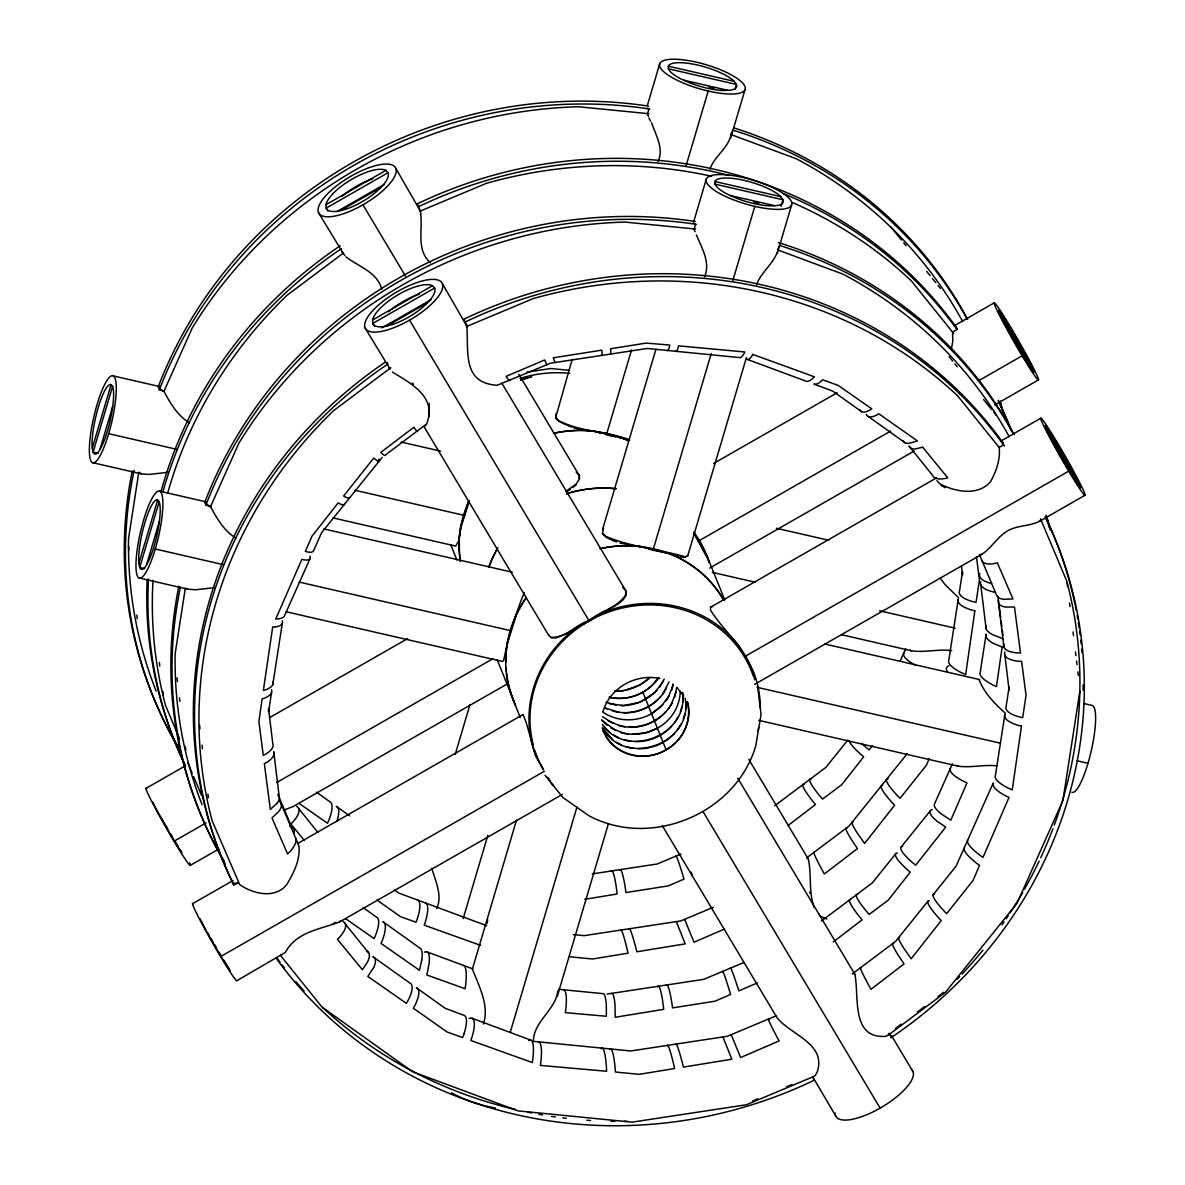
<?xml version="1.0" encoding="UTF-8"?>
<svg xmlns="http://www.w3.org/2000/svg" width="1185" height="1185" viewBox="0 0 1185 1185"><rect width="100%" height="100%" fill="white"/><g stroke="black" fill="none" stroke-linecap="round" stroke-linejoin="round"><path stroke-width="1.5" d="M579.48 478.651L579.495 475.896L518.837 374.327M626.065 593.981L626.08 591.226L501.922 383.318M429.177 403.359L428.881 416.794M555.854 416.913L572.177 359.41M556.15 413.506L555.987 417.683L559.172 420.971C580.991 431.903 606.676 431.325 629.442 439.694M951.303 349.294L952.814 341.058L952.607 332.037L956.976 329.534L955.806 326.645M731.234 133.935C728.819 147.799 714.437 156.05 709.919 169.218M557.824 990.912C555.691 1010.168 533.235 1021.411 533.383 1041.748M682.738 701.935L682.782 692.766M685.656 709.148L685.789 701.801M487.228 923.115L487.672 919.812M138.749 472.667L128.543 538.523A445.486 417.535 -22 0 0 156.168 691.122M185.349 588.012L175.143 653.853A445.486 417.535 -22 0 0 202.072 804.719M271.528 692.751L268.58 711.815L268.58 708.793L272.802 743.721A35.831 12.265 -10.3 0 1 265.944 753.986L263.277 755.363L258.908 721.695L262.122 698.869L264.462 698.143A35.698 11.554 1.2 0 0 271.528 689.744M272.787 684.619L282.252 623.577M673.198 683.938L671.643 690.233M676.665 687.493L674.561 697.447M1009.102 687.093L1006.154 706.156A35.698 11.554 1.2 0 0 1019.811 717.058L1022.67 717.651L1026.047 695.21L1021.603 661.378L1018.315 661.23A35.831 12.265 -10.3 0 1 1004.865 651.943M1079.861 691.21L1062.915 800.527L1017.085 903.207L945.482 992.26L887.832 1035.468M756.519 284.548C761.214 272.283 772.99 264.033 777.523 251.812M673.243 684.871L668.029 697.891L665.555 701.401M676.146 692.084L670.947 705.105L668.473 708.6M681.967 706.497L680.383 711.859M684.886 713.711L683.301 719.073M468.638 501.151L460.728 526.466L458.536 541.249L455.692 546.092L333.207 517.949M286.118 611.756L502.292 661.423L503.64 660.504C508.158 637.263 515.534 614.585 524.2 592.485M92.267 448.152L111.079 384.607L112.575 386.414A35.683 7.436 -77.1 0 1 113.019 404.189L111.745 412.824A35.683 7.436 -77.1 0 1 102.014 445.678L99.259 450.656A35.683 7.436 -77.1 0 1 93.111 452.122L92.237 448.019A35.683 7.436 -77.1 0 1 98.177 407.729A35.683 7.436 -77.1 0 1 111.034 384.547M112.575 386.414L93.111 452.122L98.222 453.292M99.999 449.308L112.664 406.529M144.807 568.622L139.711 567.452L138.838 563.349L157.679 499.951M159.16 501.744L139.711 567.452A35.683 7.436 -77.1 0 0 145.859 565.986L148.614 561.009A35.683 7.436 -77.1 0 0 158.331 528.154L159.605 519.519A35.683 7.436 -77.1 0 0 159.16 501.744L157.635 499.877A35.683 7.436 -77.1 0 0 144.777 523.074A35.683 7.436 -77.1 0 0 138.838 563.349M146.599 564.638L159.264 521.859M455.203 754.46L469.897 704.823M647.395 105.347L659.808 63.457M463.172 918.582L487.85 835.262M631.575 349.827L606.394 434.91L615.341 436.806M686.159 165.485L708.2 91.038M516.497 820.153L472.4 969.078C478.607 985.239 489.775 1005.798 483.332 1023.988M602.572 529.473L655.883 349.412M693.477 222.424L706.393 178.787M734.937 89.364L736.403 84.431L734.033 81.187A35.683 9.969 16.5 0 0 697.728 65.086A35.683 9.969 16.5 0 0 668.325 66.079L668.37 68.804A35.683 9.969 16.5 0 0 681.627 79.247L689.403 82.698A35.683 9.969 16.5 0 0 723.428 90.519L729.738 90.297A35.683 9.969 16.5 0 0 736.403 84.431L668.37 68.804M730.686 138.008L744.965 89.793A44.6 12.472 16.5 0 0 685.745 60.168A44.6 12.472 16.5 0 0 676.428 79.899A44.6 12.472 16.5 0 0 744.965 89.793M510.305 1032.135L576.962 807.029M648.21 548.848L652.979 550.24L711.237 353.485M732.76 280.815L754.801 206.368M781.048 206.338L782.989 199.761L780.634 196.517A35.683 9.969 16.5 0 0 744.313 180.416A35.683 9.969 16.5 0 0 714.91 181.423L714.97 184.134A35.683 9.969 16.5 0 0 728.227 194.577L736.003 198.028A35.683 9.969 16.5 0 0 770.028 205.849L776.323 205.627A35.683 9.969 16.5 0 0 782.989 199.761L714.97 184.134M557.246 996.496L608.468 823.501M687.626 556.15L746.417 357.589M777.286 253.338L791.565 205.123A44.6 12.472 16.5 0 0 732.345 175.499A44.6 12.472 16.5 0 0 723.028 195.244A44.6 12.472 16.5 0 0 791.565 205.123M469.408 500.84L460.98 527.103A116.708 109.39 -22 0 0 459.765 536.079M424.674 426.333L426.422 424.482C437.502 397.227 411.921 384.073 392.502 372.105M425.519 424.763L385.169 455.158A35.95 3.377 53.3 0 1 384.207 455.336L380.726 452.448L413.891 427.267L414.943 428.792A35.683 1.792 60.2 0 0 417.298 431.073M853.244 973.329L854.933 974.396C859.273 997 850.726 1039.097 885.995 1036.312L888.928 1034.653L889.106 1033.231L891.535 1037.29L891.416 1035.497L912.968 1071.581M929.292 758.489L926.374 765.243L900.067 798.32L897.8 796.053A35.831 5.777 41.9 0 1 888.024 778.767M189.378 422.764C177.587 415.757 170.27 403.122 163.96 391.331L192.326 327.771A445.486 417.535 -22 0 1 578.458 106.754L648.965 113.716M235.963 538.094C224.187 531.087 216.87 518.452 210.545 506.662L238.926 443.101A445.486 417.535 -22 0 1 625.058 222.084L695.565 229.046M310.055 558.594L284.459 615.919A35.728 9.88 17.3 0 1 277.794 618.94L275.75 618.985L301.864 559.335L304.175 559.868A35.757 8.028 29.7 0 0 309.892 556.12M603.209 710.941C610.26 687.641 636.182 673.228 659.749 678.575M664.178 679.064L659.734 686.989M669.051 681.864L662.652 694.188M900.23 661.037L905.799 648.536M952.399 763.866L934.506 803.963A35.95 9.006 23.9 0 0 941.26 813.902L950.814 820.183L966.99 782.855L963.746 781.419A35.683 9.969 16.5 0 1 950.444 768.25M730.686 135.134L732.967 130.128A434.91 407.625 -22 0 1 967.093 319.061M778.041 248.806L779.552 245.458A434.91 407.625 -22 0 1 1013.679 434.391M522.629 715.325L523.015 714.555L526.036 722.02L535.605 755.452L543.559 769.865L536.138 756.771A116.708 109.39 -22 0 1 577.836 626.672L604.557 612.097A116.708 109.39 -22 0 1 739.114 646.092L753.201 670.962A116.708 109.39 -22 0 1 760.37 707.726M663.526 680.96L655.024 692.41L640.522 701.935M666.444 688.174C658.342 703.638 641.011 713.607 623.577 712.718M669.347 695.388L660.845 706.823L651.572 713.77A44.556 40.957 -16.9 0 1 602.528 711.844M672.265 702.587C664.163 718.051 646.832 728.02 629.398 727.131M678.087 717.014L674.295 723.028M681.005 724.213L677.213 730.227M657.942 161.545C664.311 148.673 655.616 134.957 651.557 122.736M704.542 276.875C710.763 262.863 701.801 247.843 696.35 234.941M436.732 908.658C442.731 895.593 435.443 881.047 431.77 868.264M626.065 595.359L622.984 599.995L617.044 604.824M754.667 684.337L981.669 554.417C991.608 548.092 997.296 536.82 1007.635 530.821C1017.589 525.088 1029.765 526.421 1039.763 521.163L1040.4 520.2M193.273 903.844A44.6 2.252 60.2 0 0 211.937 941.749A44.6 2.252 60.2 0 0 237.015 980.632L285.378 952.414C296.324 931.795 319.92 929.396 339.488 921.974L340.199 920.982M603.387 527.992L602.587 533.013L605.772 536.301C630.864 547.144 659.171 549.173 685.315 556.832L687.804 555.528M872.441 745.646L869.109 749.883L866.383 747.661A35.787 7.273 34.1 0 1 861.762 743.499M382.133 457.425L321.624 532.672L313.462 550.951A35.698 7.732 31.3 0 1 307.685 551.988L305.345 551.366L311.966 536.257L338.155 502.899L339.873 503.832A35.831 5.777 41.9 0 0 344.568 504.129M847.823 740.077L825.797 767.465L774.738 805.741M907.177 753.749L848.949 826.138L807 857.585M895.579 853.97L872.397 882.81L821.338 921.071M900.881 847.364L930.121 811.029M927.796 901.37L895.549 941.468L852.237 973.937M933.113 894.764L956.058 866.235L993.223 782.989A35.728 9.88 17.3 0 0 1006.48 796.261L1009.013 797.431L983.017 857.377L980.099 855.348A35.757 8.028 29.7 0 1 967.641 840.313M656.964 690.277C647.706 700.024 634.242 706.201 620.659 705.505M659.882 697.491C648.106 710.304 629.057 715.799 612.304 710.867M662.785 704.69L651.572 713.77M665.703 711.904C653.927 724.716 634.879 730.212 618.14 725.294M671.525 726.316C662.489 736.403 648.758 742.151 635.219 741.543M674.443 733.53L668.088 739.41L659.304 744.535M572.829 487.568L576.384 484.665M788.099 825.515L815.487 804.526L813.414 802.038A35.757 4.577 47.7 0 1 804.022 784.322M833.248 941.956L862.087 919.856L860.014 917.368A35.757 4.577 47.7 0 1 850.623 899.667M342.761 253.516L286.963 295.332A445.486 417.535 -22 0 0 167.811 492.649M390.828 367.735L333.563 410.662A445.486 417.535 -22 0 0 212.13 820.79L239.696 884.677C253.116 893.816 274.609 899.282 286.622 884.795C293.643 873.123 300.516 859.747 298.857 845.823L281.052 803.563M895.356 1028.536L901.237 1024.136M917.383 1012.034L924.73 1006.524M937.942 996.629L943.823 992.215M604.35 611.327L589.286 621.147L578.961 626.184M571.466 631.057L577.895 626.584M326.023 204.649L385.851 170.403L388.043 172.699A35.683 12.309 -30.8 0 1 382.281 186.045L376.608 191.54A35.683 12.309 -30.8 0 1 345.679 209.241L338.525 211.078A35.683 12.309 -30.8 0 1 326.171 208.116L326.023 204.516A35.683 12.309 -30.8 0 1 352.449 178.876A35.683 12.309 -30.8 0 1 385.777 170.314M388.043 172.699L326.171 208.116L327.889 210.989M336.821 211.671L384.399 184.43M340.465 210.589L380.74 187.526M372.623 319.98L432.451 285.733M434.643 288.029A35.683 12.309 -30.8 0 1 428.866 301.375L423.208 306.871A35.683 12.309 -30.8 0 1 392.279 324.572L385.125 326.408A35.683 12.309 -30.8 0 1 372.771 323.446L372.623 319.861A35.683 12.309 -30.8 0 1 399.049 294.206A35.683 12.309 -30.8 0 1 432.377 285.659L434.643 288.029L372.771 323.446L374.49 326.319M381.822 327.904L430.999 299.761M387.051 325.919L427.341 302.856M145.933 788.395L185.067 765.999M270.21 717.266L407.684 638.567M713.607 463.468L837.069 392.798M954.443 325.623L994.067 302.93M174.002 841.261L206.057 822.923M276.579 782.559L492.945 658.712M706.586 556.772L698.38 541.115L890.72 431.029M978.869 380.578L1022.137 355.811M190.415 865.302L218.944 848.978M507.758 683.656L292.902 806.644L283.511 810.214M709.667 568.089L914.287 450.981M994.733 404.929L1038.564 379.837M192.533 903.725L233.223 880.425M297.628 843.572L523.015 714.555M754.638 679.834C750.135 651.469 725.027 633.368 710.556 610.171L710.496 607.253L936.594 477.836M1001.044 440.953L1040.667 418.275M238.303 882.884L233.119 883.447M220.603 956.591L544.345 771.287M744.98 656.446L1068.737 471.141M339.488 921.974L562.371 794.409M1039.763 521.163L1085.149 495.167M565.941 491.301L576.058 484.117L579.139 479.481L579.169 475.348L576.132 472.015M567.659 491.064L570.444 489.494M608.675 609.534L615.652 605.609M568.607 632.775L555.809 637.989L551.188 637.811M332.215 924.152L335.696 922.374M724.168 929.173L694.025 942.208L684.737 919.619M757.274 982.928L738.877 990.882L737.751 987.416A35.757 1.067 72.6 0 0 730.597 968.426M430.451 262.818C415.402 249.502 423.445 228.246 420.349 211.034L486.65 183.231A445.486 417.535 -22 0 1 711.681 176.269M520.704 379.896L527.458 377.985M680.975 854.015L657.127 864.013L592.248 873.893M713.34 907.28L680.812 920.923L584.146 935.646L573.318 934.565M744.047 962.442L703.727 979.343L607.061 994.067M776.027 1015.871L727.412 1036.253L630.746 1050.976L534.509 1041.452M752.727 1100.909L757.822 1098.776M786.721 1086.66L791.832 1084.512M385.258 362.166A434.91 407.625 -22 0 0 232.541 881.996L233.712 884.884L238.303 882.988M520.541 379.881L531.798 376.874M710.496 607.253L712.392 606.705M639.145 702.424L623.547 705.608L609.401 703.668M657.986 745.187L646.788 748.342M625.176 690.322L640.181 684.9L649.454 677.953C640.107 686.396 627.754 691.462 615.089 691.048M584.783 899.282L617.118 894.008L616.748 890.705A35.787 4.073 86 0 0 610.971 871.464M527.029 372.134L550.818 368.52L569.037 370.312M168.27 472.252L149.221 474.444L141.415 473.882L92.608 462.668M214.87 587.582L195.821 589.774L188 589.212L139.208 577.999M623.754 690.633L614.704 690.825M645.351 748.461L638.137 748.757M275.512 626.85L272.683 626.983L263.366 690.425L265.766 689.759A35.757 11.435 2.9 0 0 272.787 681.642M980.647 554.402L981.669 554.417M632.301 734.33L646.654 732.685L657.394 728.183C646.329 734.063 633.16 736.063 621.044 732.493M280.445 955.184L281.393 955.228M841.469 634.716L911.502 650.817C924.907 652.787 938.357 648.773 951.748 650.669M758.755 720.347L958.102 766.147C970.959 768.043 983.891 764.384 996.748 765.836M568.83 956.695L592.5 959.006L628.05 953.199L627.235 949.615A35.831 2.37 78.3 0 0 620.673 930.506M680.146 556.98L685.137 557.454M558.757 989.282L603.343 993.697A35.95 6.147 -84.2 0 1 606.35 1005.769L606.365 1016.256L565.289 1012.642L565.763 1009.427A35.683 7.436 -77.1 0 0 563.779 989.786M585.508 430.199L590.663 430.822M618.511 437.339L622.688 437.828M633.827 545.737L620.036 543.1M637.263 546.152L641.855 546.981M666.503 552.832L652.979 550.24M616.363 705.164L606.068 702.231M619.266 712.378L604.439 707.756L607.016 708.911M625.102 726.79L620.851 726.109L607.89 720.702M628.006 734.004L623.769 733.308L610.808 727.916M630.924 741.217L623.962 739.707M633.842 748.416L626.865 746.92M573.436 427.77L582.057 429.622M668.325 66.182L734.107 81.291M683.73 80.18L728.034 90.356M708.897 86.89L714.274 88.12M714.91 181.512L780.708 196.621M730.316 195.51L774.62 205.686M753.704 201.805L759.081 203.05M113.079 375.867A44.6 9.287 -77.1 0 1 105.317 443.827A44.6 9.287 -77.1 0 1 90.119 438.109A44.6 9.287 -77.1 0 1 113.079 375.867L159.442 386.517M401.108 442.049L440.613 451.115M776.382 528.258L828.626 540.271M163.96 391.331L160.301 389.243M108.664 433.68L176.995 449.382M355.011 490.279L464.713 515.49M712.318 572.37L755.467 582.294M879.551 610.793L955.08 628.154M159.679 491.197A44.6 9.287 -77.1 0 1 151.917 559.157A44.6 9.287 -77.1 0 1 136.719 553.439A44.6 9.287 -77.1 0 1 159.679 491.197L206.027 501.848M323.772 528.91L512.35 572.222M824.775 644.003L979.699 679.597M1083.682 703.49L1092.392 705.49A44.6 9.287 -77.1 0 1 1090.926 752.194A44.6 9.287 -77.1 0 1 1071.921 792.291M210.545 506.662L205.39 503.595M155.265 549.01L223.595 564.712M299.124 582.072L511.298 630.82M757.111 687.3L999.873 743.069M1077.195 760.829L1087.978 763.303M600.025 433.043L594.115 431.221M1003.458 638.848L993.237 634.982A35.106 10.828 7.3 0 1 986.113 625.961M626.406 439.442L629.265 440.316M673.006 554.773L678.724 556.535M571.748 427.178L560.12 421.993M605.579 536.923L610.379 539.442M611.593 540.153L616.659 541.915M480.577 945.363L424.23 925.159L425.385 921.841A35.757 9.539 -63.9 0 0 425.326 902.911M731.041 134.572L796.438 158.82A445.486 417.535 -22 0 1 962.679 321.49M777.641 249.902L843.024 274.15A445.486 417.535 -22 0 1 1009.279 436.821M486.709 925.678L398.664 893.031L394.338 889.935M426.941 951.866L472.682 968.841M471.926 1018.241L530.88 1040.119M648.595 106.132A434.91 407.625 -22 0 0 158.212 386.814L159.382 389.702L164.537 391.642M695.195 221.462A434.91 407.625 -22 0 0 204.812 502.159L205.968 505.032L211.123 506.973M941.023 485.435L945.423 487.716M826.967 919.027L820.894 916.568L818.672 914.124M669.288 553.158L671.762 554.239M612.838 723.324L602.513 716.644M615.756 730.538L601.639 720.228M618.659 737.737L613.712 735.115M621.577 744.95L616.63 742.328M910.169 650.121L911.502 650.817M956.769 765.466L958.102 766.147M141.415 473.882L138.838 472.134M186.741 588.545L188 589.212M345.916 256.775C358.551 266.729 377.452 272.032 381.822 289.377M299.227 803.504L327.475 823.234L328.912 820.05A35.831 10.354 -57.8 0 0 329.652 801.593L316.514 792.202M376.978 900.067L400.441 916.627L416.009 922.211L417.283 918.834A35.698 9.747 -62.3 0 0 417.475 899.993M345.813 918.834L374.06 938.564L375.512 935.38A35.831 10.354 -57.8 0 0 376.252 916.938L363.114 907.547M861.643 411.728L832.744 391.094L813.947 384.118A35.698 9.747 -62.3 0 0 820.716 381.585L822.612 379.763L838.21 385.421L871.819 408.869L869.775 410.173A35.831 11.08 -51.1 0 1 859.643 409.625M868.324 416.513L905.103 442.775M349.59 815.828L336.333 806.363A35.787 10.132 -59.5 0 1 337.014 821.353M322.364 1007.309L412.513 1071.729L518.126 1110.893L632.02 1122.151L746.402 1104.746L813.132 1076.75L815.25 1075.521L817.294 1071.744C826.463 1043.555 790.958 1035.142 777.034 1017.708L662.341 825.678M806.733 857.792L808.333 859.066C811.829 875.004 808.407 892.053 814.213 907.547M607.001 725.264L601.847 720.08M609.905 732.478L603.313 726.079M612.823 739.692L603.091 728.79L606.009 736.003M958.68 597.818L944.815 584.338L940.238 578.132M1005.28 713.148C994.748 703.786 984.261 693.047 979.136 679.849M412.217 382.977L413.432 384.118M548.448 634.953L550.862 637.263C565.645 638.478 575.599 624.688 588.96 620.599C600.439 610.897 617.429 607.964 625.739 594.811L625.754 590.678L622.717 587.345M555.795 418.305L558.979 421.593M602.395 533.635L604.513 535.827M936.905 480.606L939.898 483.895C955.11 491.745 977.536 496.337 990.393 481.954C996.244 471.437 1000.496 459.41 999.192 447.367L1003.562 444.864L1002.406 441.975M342.139 252.212L344.909 255.442M388.739 367.543L390.072 369.098L365.039 327.875M304.427 840.55L290.814 823.96L292.917 821.916A35.683 12.309 -30.8 0 0 296.428 806.185M891.135 227.179L901.444 240.007M903.74 242.851L906.036 245.71M926.655 271.35L930.092 275.631M932.388 278.475L935.824 282.756M938.105 285.6L940.401 288.444M953.732 333.577L911.295 280.801A445.486 417.535 -22 0 0 792.898 202.724M949.185 356.759L952.621 361.04M954.917 363.884L957.213 366.728M983.565 399.508L991.578 409.477M993.874 412.336L996.155 415.18M999.177 447.486L957.895 396.131A445.486 417.535 -22 0 0 533.25 298.561L466.949 326.364L442.375 283.6A44.6 15.39 -30.8 0 0 379.333 304.323A44.6 15.39 -30.8 0 0 389.421 329.282A44.6 15.39 -30.8 0 0 442.375 283.6M676.976 687.522L683.715 695.906M602.469 724.435C626.154 759.926 689.418 734.878 682.397 692.825M603.091 728.79C625.621 768.472 694.321 742.832 685.093 698.217M545.026 775.286L562.934 797.564L589.093 815.843C651.217 848.949 735.9 813.577 755.734 745.972L761.037 714.496L757.615 686.145M298.679 808.57L317.891 832.448M345.279 923.9L368.994 953.407M281.141 956.265L321.283 1006.198A445.486 417.535 -22 0 0 515.534 1109.515M647.662 108.072L648.817 109.568L647.44 114.204L648.521 116.397M694.247 223.402L695.417 224.898L694.04 229.549L695.121 231.727M227.401 966.545L230.216 970.678M546.848 364.773L544.67 359.944L506.084 376.4L507.254 378.104A35.683 1.792 60.2 0 0 509.609 380.385M731.323 1034.949L740.61 1057.538L779.137 1040.889L777.345 1037.645A35.683 1.792 60.2 0 1 768.991 1019.159M549.958 781.004L547.781 777.241M998.54 310.692L1033.483 370.15A35.683 1.792 60.2 0 1 1031.75 369.883L1028.936 365.75A35.683 1.792 60.2 0 1 1011.768 336.999L1007.472 329.208A35.683 1.792 60.2 0 1 999.148 312.633L998.525 310.633A35.683 1.792 60.2 0 1 1011.649 329.86A35.683 1.792 60.2 0 1 1031.705 366.18M999.148 312.633L1033.483 370.15M1008.628 331.311L1030.994 368.772M1045.14 426.022L1080.083 485.48A35.683 1.792 60.2 0 1 1078.35 485.213L1075.536 481.095A35.683 1.792 60.2 0 1 1058.353 452.329L1054.057 444.538A35.683 1.792 60.2 0 1 1045.733 427.963L1045.111 425.963A35.683 1.792 60.2 0 1 1058.249 445.19A35.683 1.792 60.2 0 1 1078.291 481.51M1045.733 427.963L1080.083 485.48M1055.228 446.641L1077.595 484.102M395.775 168.27A44.6 15.39 -30.8 0 1 342.82 213.952A44.6 15.39 -30.8 0 1 332.733 188.993A44.6 15.39 -30.8 0 1 395.775 168.27L420.349 211.034M748.801 759.378L808.333 859.066M737.751 778.189L854.933 974.396M362.936 204.827L405.507 276.105M409.536 320.157L589.286 621.147M703.209 811.888L880.129 1108.123A44.6 15.39 -30.8 0 0 911.369 1069.403M343.472 253.768L318.439 212.545M424.023 426.63L548.774 635.501M835.647 1115.84L812.554 1076.513M160.479 816.776L167.944 829.263M170.744 833.944L172.595 837.054M175.395 841.735L178.194 846.431M180.061 849.541L181.927 852.667M208.945 935.232L207.079 932.106L210.219 937.794A35.683 1.792 60.2 0 0 219.432 953.718M210.811 938.342L212.678 941.468M214.544 944.593L216.396 947.704M219.195 952.385L221.062 955.51M223.861 960.191L229.446 969.552M648.862 118.056L650.654 121.181M694.188 533.709L706.601 555.632M548.536 778.693L550.21 781.656A116.708 109.39 -22 0 0 553.588 785.818M693.64 532.613L698.38 541.115M162.834 821.042L159.323 814.673A35.683 1.792 60.2 0 1 156.301 808.999M1040.549 518.897L1066.722 580.991A445.486 417.535 -22 0 1 1054.25 825.19M979.462 554.58L996.629 595.329A35.95 12.531 -23 0 0 1003.34 599.255L1012.982 598.988L997.326 562.786L994.348 563.556A35.683 12.309 -30.8 0 1 981.995 560.594M277.838 794.246L289.94 822.968A35.728 12.339 -30 0 1 290.088 826.552M179.676 739.025L165.53 705.46A445.486 417.535 -22 0 1 153.013 580.354M187.852 762.933L192.163 773.168M193.599 776.575L201.509 795.328M812.747 1076.987L814.11 1080.261A434.91 407.625 -22 0 1 275.868 957.806M957.169 329.208L956.591 327.756A434.91 407.625 -22 0 0 417.298 203.85L420.512 211.656M1003.191 443.086A434.91 407.625 -22 0 0 463.898 319.195L467.097 326.986M706.852 555.587L724.672 599.684M642.833 692.144L666.133 749.809M387.347 362.58L387.925 364.032A434.91 407.625 -22 0 0 233.712 884.884M450.73 544.73L456.906 559.987M497.33 660.06L513.09 699.076M512.838 699.106L520.289 717.532M691.151 872.086L692.277 875.552M555.054 362.521L553.291 357.826L601.787 350.138L602.024 352.138A35.787 2.014 76.7 0 1 601.743 355.396M723.072 1037.319L731.812 1059.197L683.404 1067.107L682.575 1063.626A35.787 2.014 76.7 0 0 675.85 1044.518M676.472 921.989L685.211 943.867L636.804 951.777L635.975 948.296A35.787 2.014 76.7 0 0 629.25 929.188M809.77 891.816L810.199 893.564M466.623 324.231C469.275 349.397 460.713 383.022 497.167 385.258L550.61 363.188L647.262 348.479L739.188 357.559A35.728 7.303 -77.8 0 0 743.662 354.211L744.861 351.975L678.516 345.857L678.116 347.738A35.757 4.962 -89.8 0 1 675.598 351.278M997.874 596.248L1000.658 617.548M1001.132 621.088L1001.829 626.421M1002.288 629.961L1002.999 635.293M976.41 556.728L979.447 579.88L976.07 602.321L973.211 601.728A35.698 11.554 1.2 0 1 959.554 590.811L962.501 571.748L962.501 574.769L961.45 566.045M1067.137 583.02L1067.581 586.649M1069.551 602.972L1069.996 606.587M1073.062 631.975L1073.492 635.604M1075.476 651.928L1075.906 655.557M1076.572 660.993L1077.002 664.622M1077.876 671.88L1078.32 675.494M998.585 603.047L1003.917 647.173M1004.88 655.172L1009.102 690.1M980.78 584.783L986.113 628.865M199.584 725.22L200.013 728.834M201.998 745.158L202.428 748.787M207.908 794.128L208.353 797.757M177.054 677.82L177.483 681.449M179.468 697.758L179.898 701.387M185.378 746.728L185.823 750.357M159.338 662.474L159.782 666.103M162.849 691.492L163.293 695.106M128.484 546.167L128.913 549.796M136.808 615.074L137.253 618.703M542.611 768.31A115.404 108.161 -22 0 1 540.952 765.184M538.671 760.37A115.404 108.161 -22 0 1 534.879 750.416M533.383 745.335A115.404 108.161 -22 0 1 613.03 610.542A115.404 108.161 -22 0 1 753.334 676.131M687.285 702.038A44.6 41.816 -22 0 1 660.623 752.638A44.6 41.816 -22 0 1 605.713 736.24M603.995 733.026A44.6 41.816 -22 0 1 602.572 729.649M460.21 561.29A116.708 109.39 -22 0 1 468.904 500.914M553.558 433.325A116.708 109.39 -22 0 1 628.213 440.731M707.238 557.291A116.708 109.39 -22 0 1 708.986 562.342M488.738 567.126A116.708 109.39 -22 0 1 497.863 547.677M566.4 493.775A116.708 109.39 -22 0 1 615.859 488.753M189.644 862.798A44.6 2.252 60.2 0 1 168.24 831.47A44.6 2.252 60.2 0 1 146.673 788.514M180.801 851.215A35.683 1.792 60.2 0 1 168.226 830.552M167.455 829.204A35.683 1.792 60.2 0 1 163.619 822.464M155.635 807.711A35.683 1.792 60.2 0 1 152.791 802.052M185.497 766.221A434.91 407.625 -22 0 1 148.495 578.917M163.026 491.479A434.91 407.625 -22 0 1 341.324 248.702M185.141 765.006A434.91 407.625 -22 0 1 147.147 579.613M160.893 492.101A434.91 407.625 -22 0 1 340.169 245.813M341.902 196.458A35.683 12.309 -30.8 0 1 372.831 178.757M418.468 206.738A434.91 407.625 -22 0 1 729.234 175.513M783.522 193.673A434.91 407.625 -22 0 1 956.71 329.193M846.875 828.241A35.95 3.377 53.3 0 0 851.541 839.765L857.436 848.608L824.33 873.982L822.731 871.079A35.683 1.792 60.2 0 1 814.376 852.593M948 672.487A35.728 9.88 17.3 0 1 948.874 665.703M882.647 785.448A35.787 5.451 43.5 0 0 892.335 802.852L894.616 805.252L864.576 843.439L857.747 833.722A35.106 3.629 51.8 0 1 853.096 822.183M998.54 401.567A434.91 407.625 -22 0 1 1011.22 430.362M998.185 400.352A434.91 407.625 -22 0 1 1011.397 430.925M460.476 561.26A116.708 109.39 -22 0 1 459.41 541.53M553.81 433.28A116.708 109.39 -22 0 1 594.559 431.251L623.399 438.539A116.708 109.39 -22 0 1 628.48 440.687M520.052 378.415A116.708 109.39 -22 0 1 569.511 373.379M159.382 389.702A434.91 407.625 -22 0 1 649.765 109.02M1000.184 401.004A434.91 407.625 -22 0 1 1004.125 416.572M999.947 401.567A434.91 407.625 -22 0 1 1002.14 410.217M733.559 127.802A434.91 407.625 -22 0 1 967.686 319.446M178.476 747.246A434.91 407.625 -22 0 1 132.231 470.963M179.646 750.135A434.91 407.625 -22 0 1 134.142 470.297M810.984 779.108A35.698 4.888 46.2 0 0 820.509 796.72L822.583 799.09L841.661 784.781L863.687 756.785L860.917 754.46A35.831 6.991 35.6 0 1 849.215 741.01M915.413 665.185A35.683 9.969 16.5 0 1 903.844 652.92M619.548 870.16A35.831 3.748 84.4 0 1 625.502 889.372L625.917 892.572L668.34 885.891L684.012 879.122L682.945 875.522A35.698 1.422 74.1 0 0 676.191 856.014M514.453 702.35A116.708 109.39 -22 0 1 506.602 673.036M506.41 671.273A116.708 109.39 -22 0 1 506.128 667.703M505.921 662.311A116.708 109.39 -22 0 1 507.58 642.433L516.527 614.541A116.708 109.39 -22 0 1 526.199 597.877M600.41 548.611A116.708 109.39 -22 0 1 641.144 546.581L669.999 553.869A116.708 109.39 -22 0 1 723.991 600.336M658.682 677.598A44.6 41.816 -22 0 1 609.46 697.224M693.847 532.139A116.708 109.39 -22 0 1 709.237 562.312M488.99 567.082A116.708 109.39 -22 0 1 497.241 549.159M566.652 493.745A116.708 109.39 -22 0 1 616.111 488.724M205.968 505.032A434.91 407.625 -22 0 1 696.365 224.35M991.608 583.509A35.831 11.909 -3.5 0 1 979.802 573.658M994.393 592.204A35.787 11.791 -1.7 0 1 980.78 581.702M1046.785 516.334A434.91 407.625 -22 0 1 1050.31 530.169M1046.088 515.164A434.91 407.625 -22 0 1 1049.14 527.281M778.397 242.569A434.91 407.625 -22 0 1 1014.286 434.776M495.567 1108.064A44.6 12.472 16.5 0 1 451.455 1092.733M424.423 952.222A35.95 8.71 -69.8 0 1 429.089 963.746L426.852 975.003L465.127 988.734L465.646 985.135A35.683 7.436 -77.1 0 0 463.676 965.494M291.717 827.249A35.728 12.294 -31.7 0 1 294.132 833.218M224.128 860.991A434.91 407.625 -22 0 1 178.831 586.294M225.298 863.88A434.91 407.625 -22 0 1 180.357 587.404M857.585 894.438A35.698 4.888 46.2 0 0 867.109 912.05L869.183 914.42L888.261 900.111L910.287 872.116L907.503 869.79A35.831 6.991 35.6 0 1 897.326 853.007M932.254 809.548A35.106 8.562 25.5 0 0 936.92 821.072L945.689 827.115L915.709 865.213L912.983 862.991A35.787 7.273 34.1 0 1 902.703 846.327M666.148 985.49A35.831 3.748 84.4 0 1 672.088 1004.702L672.517 1007.902L714.925 1001.221L730.612 994.452L729.53 990.853A35.698 1.422 74.1 0 0 722.539 971.804M657.571 986.794A35.787 4.073 86 0 1 663.348 1006.035L663.704 1009.339L615.208 1017.263L615.03 1005.502A35.106 5.703 -85.7 0 0 611.934 993.311M758.711 727.59A116.708 109.39 -22 0 1 758.015 731.145M687.567 701.801A44.6 41.816 -22 0 1 656.327 754.045A44.6 41.816 -22 0 1 602.261 727.679M680.234 691.27A44.571 42.245 -13.6 0 1 657.394 728.212M515.682 705.638A116.708 109.39 -22 0 1 525.933 597.907M600.158 548.655A116.708 109.39 -22 0 1 723.739 600.38M658.416 677.627A44.6 41.816 -22 0 1 609.208 697.269M226.557 965.257A35.683 1.792 60.2 0 1 220.321 955.199M205.923 930.003A35.683 1.792 60.2 0 1 199.998 918.656M278.727 801.06A35.95 12.531 -23 0 1 279.008 811.177L271.987 817.946L287.57 853.941L289.925 851.659A35.683 12.309 -30.8 0 0 295.687 838.313M349.871 497.537A35.787 5.451 43.5 0 1 345.339 497.019L343.62 496.011L373.749 458.047L378 461.38A35.106 3.629 51.8 0 0 378.637 459.128M282.208 620.836A35.728 10.087 15.7 0 1 275.512 626.85M388.502 311.788A35.683 12.309 -30.8 0 1 419.431 294.087M667.125 350.434A35.698 4.636 88.6 0 0 669.392 346.879L669.703 345.042L646.195 343.102L610.556 348.745L610.764 350.804A35.831 2.37 78.3 0 1 610.216 354.108M866.294 414.394A35.787 11.213 -49.4 0 0 876.663 415.091L878.826 413.802L917.442 440.938L909.058 443.323A35.106 11.687 -40.3 0 1 902.926 440.553M465.068 322.068A434.91 407.625 -22 0 1 1004.347 445.975M880.129 1108.123A44.6 15.39 -30.8 0 1 835.218 1112.996M366.832 951.14A35.95 12.057 -38.6 0 1 367.543 961.998L362.388 969.715L337.399 939.29L339.517 937.246A35.683 12.309 -30.8 0 0 343.013 921.515M609.697 1049.599A35.698 4.636 88.6 0 1 615.208 1068.885L615.43 1072.025L639.085 1074.336L674.65 1068.529L673.835 1064.945A35.831 2.37 78.3 0 0 667.259 1045.837M528.747 1040.593A35.728 7.584 -76.3 0 1 532.746 1059.716L532.302 1062.53L470.815 1040.489L471.985 1037.171A35.757 9.539 -63.9 0 0 469.082 1018.478M601.121 1048.755A35.757 4.962 -89.8 0 1 606.483 1068.026L606.616 1071.255L540.404 1065.419L540.938 1061.538A35.728 7.303 -77.8 0 0 538.819 1041.882M627.694 1121.291A445.486 417.535 -22 0 1 623.991 1121.351M614.719 1121.351A445.486 417.535 -22 0 1 611.016 1121.306M590.53 1120.506A445.486 417.535 -22 0 1 586.812 1120.255M566.4 1118.359A445.486 417.535 -22 0 1 562.697 1117.914M555.321 1116.951A445.486 417.535 -22 0 1 551.647 1116.418M542.508 1114.952A445.486 417.535 -22 0 1 538.879 1114.33M531.635 1112.967A445.486 417.535 -22 0 1 528.051 1112.256M304.16 990.971A434.91 407.625 -22 0 1 295.791 981.61M284.385 967.775A434.91 407.625 -22 0 1 282.178 964.96M280.015 962.116A434.91 407.625 -22 0 1 276.801 957.806M893.475 943.571A35.95 3.377 53.3 0 0 898.141 955.095L904.022 963.938L870.931 989.312L869.331 986.409A35.683 1.792 60.2 0 1 860.977 967.923M998.525 599.61A35.106 12.235 -21.4 0 0 1005.458 607.046L1014.478 607.001L1020.522 653.053L1017.322 652.935A35.787 12.309 -12.1 0 1 1003.888 643.899M934.624 894.112A35.831 5.777 41.9 0 0 944.415 911.383L946.667 913.65L972.959 880.573L979.551 865.391L976.588 863.228A35.698 7.732 31.3 0 1 964.22 847.956M929.247 900.793A35.787 5.451 43.5 0 0 938.935 918.182L941.201 920.597L911.176 958.769L904.348 949.052A35.106 3.629 51.8 0 1 899.682 937.513M1052.947 828.656A445.486 417.535 -22 0 1 1040.711 857.762M1039.126 861.125A445.486 417.535 -22 0 1 1024.521 889.194M1022.67 892.409A445.486 417.535 -22 0 1 1010.168 912.746M1008.154 915.798A445.486 417.535 -22 0 1 1006.109 918.849M1004.036 921.9A445.486 417.535 -22 0 1 1001.932 924.922M982.928 950.103A445.486 417.535 -22 0 1 962.161 973.966M959.613 976.677A445.486 417.535 -22 0 1 957.05 979.358M1045.14 516.897A434.91 407.625 -22 0 1 890.913 1037.764M1046.385 519.015A434.91 407.625 -22 0 1 1075.106 604.854M1075.462 606.587A434.91 407.625 -22 0 1 1076.158 610.097M1077.135 615.356A434.91 407.625 -22 0 1 1077.743 618.881M1078.32 622.406A434.91 407.625 -22 0 1 1079.135 627.709M1079.639 631.264A434.91 407.625 -22 0 1 1080.098 634.819M1080.735 640.152A434.91 407.625 -22 0 1 1081.12 643.707M1081.624 649.054A434.91 407.625 -22 0 1 1081.935 652.609M1083.164 684.886A434.91 407.625 -22 0 1 1083.105 690.292M974.855 610.793L965.671 674.546L962.161 673.036A35.728 10.087 15.7 0 1 948.844 660.001L958.295 598.958A35.757 11.435 2.9 0 0 971.907 610.112L974.855 610.793M1002.154 647.04L996.452 686.574L993.548 685.3A35.683 9.969 16.5 0 1 980.247 672.132L986.127 634.153A35.95 10.917 9 0 0 993.134 643.262L1002.154 647.04M1021.455 726.124L1012.257 789.877L1008.761 788.366A35.728 10.087 15.7 0 1 995.43 775.331L1004.895 714.288A35.757 11.435 2.9 0 0 1018.508 725.442L1021.455 726.124M421.756 959.924L419.475 970.293L381.022 943.423L382.4 940.297A35.787 10.132 -59.5 0 0 382.933 921.708L419.727 947.985A35.106 8.739 -68.2 0 1 421.756 959.924M463.883 1034.164L462.609 1037.542L447.041 1031.957L413.328 1008.228L414.824 1005.591A35.831 11.08 -51.1 0 0 416.365 987.727L445.264 1008.361L464.061 1015.338A35.698 9.747 -62.3 0 1 463.883 1034.164M752.786 354.419L751.853 356.048A35.728 7.584 -76.3 0 1 747.128 359.336L806.081 381.2A35.757 9.539 -63.9 0 0 812.614 378.578L814.391 376.786L752.786 354.419M373.601 967.656L367.794 976.425L406.322 1003.34L407.936 1000.673A35.787 11.213 -49.4 0 0 409.684 982.943L372.905 956.665A35.106 11.687 -40.3 0 1 373.601 967.656M276.89 803.4L270.313 809.488L264.359 763.644L266.951 762.266A35.787 12.309 -12.1 0 0 273.765 751.734L279.097 795.846A35.106 12.235 -21.4 0 1 276.89 803.4M922.685 447.219L915.116 448.996A35.95 12.057 -38.6 0 1 909.013 446.049L932.728 475.555A35.683 12.309 -30.8 0 0 945.082 478.518L947.748 477.836L922.685 447.219M1000.629 317.462A44.6 2.252 60.2 0 0 1037.823 379.733A44.6 2.252 60.2 0 0 1010.494 326.971A44.6 2.252 60.2 0 0 1000.629 317.462M1047.229 432.806A44.6 2.252 60.2 0 0 1084.423 495.063A44.6 2.252 60.2 0 0 1057.094 442.301A44.6 2.252 60.2 0 0 1047.229 432.806"/></g></svg>
